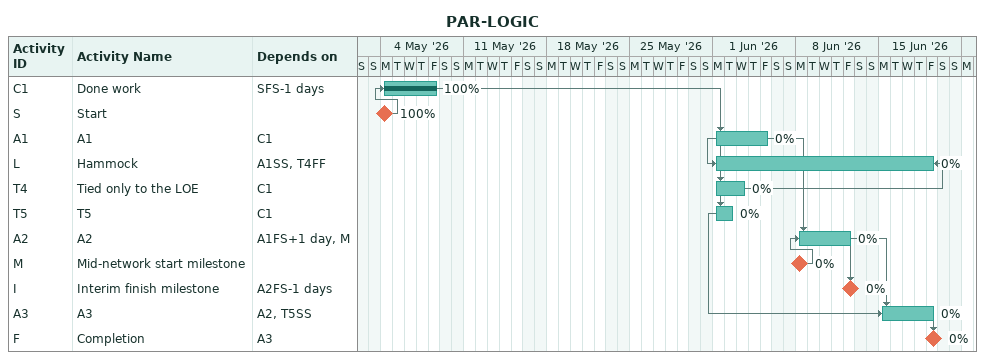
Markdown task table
PAR-LOGIC

| ID | Task | Start | Finish | Predecessors | % complete |
|---|---|---|---|---|---|
| C1 | Done work | 2026-05-04 | 2026-05-08 | SFS-1d | 100 |
| S | Start (milestone) | 2026-05-04 | 2026-05-04 |  | 100 |
| A1 | A1 | 2026-06-01 | 2026-06-05 | C1 | 0 |
| L | Hammock | 2026-06-01 | 2026-06-19 | A1SS, T4FF | 0 |
| T4 | Tied only to the LOE | 2026-06-01 | 2026-06-03 | C1 | 0 |
| T5 | T5 | 2026-06-01 | 2026-06-02 | C1 | 0 |
| A2 | A2 | 2026-06-08 | 2026-06-12 | A1FS+1d, M | 0 |
| M | Mid-network start milestone (milestone) | 2026-06-08 | 2026-06-08 |  | 0 |
| I | Interim finish milestone (milestone) | 2026-06-12 | 2026-06-12 | A2FS-1d | 0 |
| A3 | A3 | 2026-06-15 | 2026-06-19 | A2, T5SS | 0 |
| F | Completion (milestone) | 2026-06-19 | 2026-06-19 | A3 | 0 |
